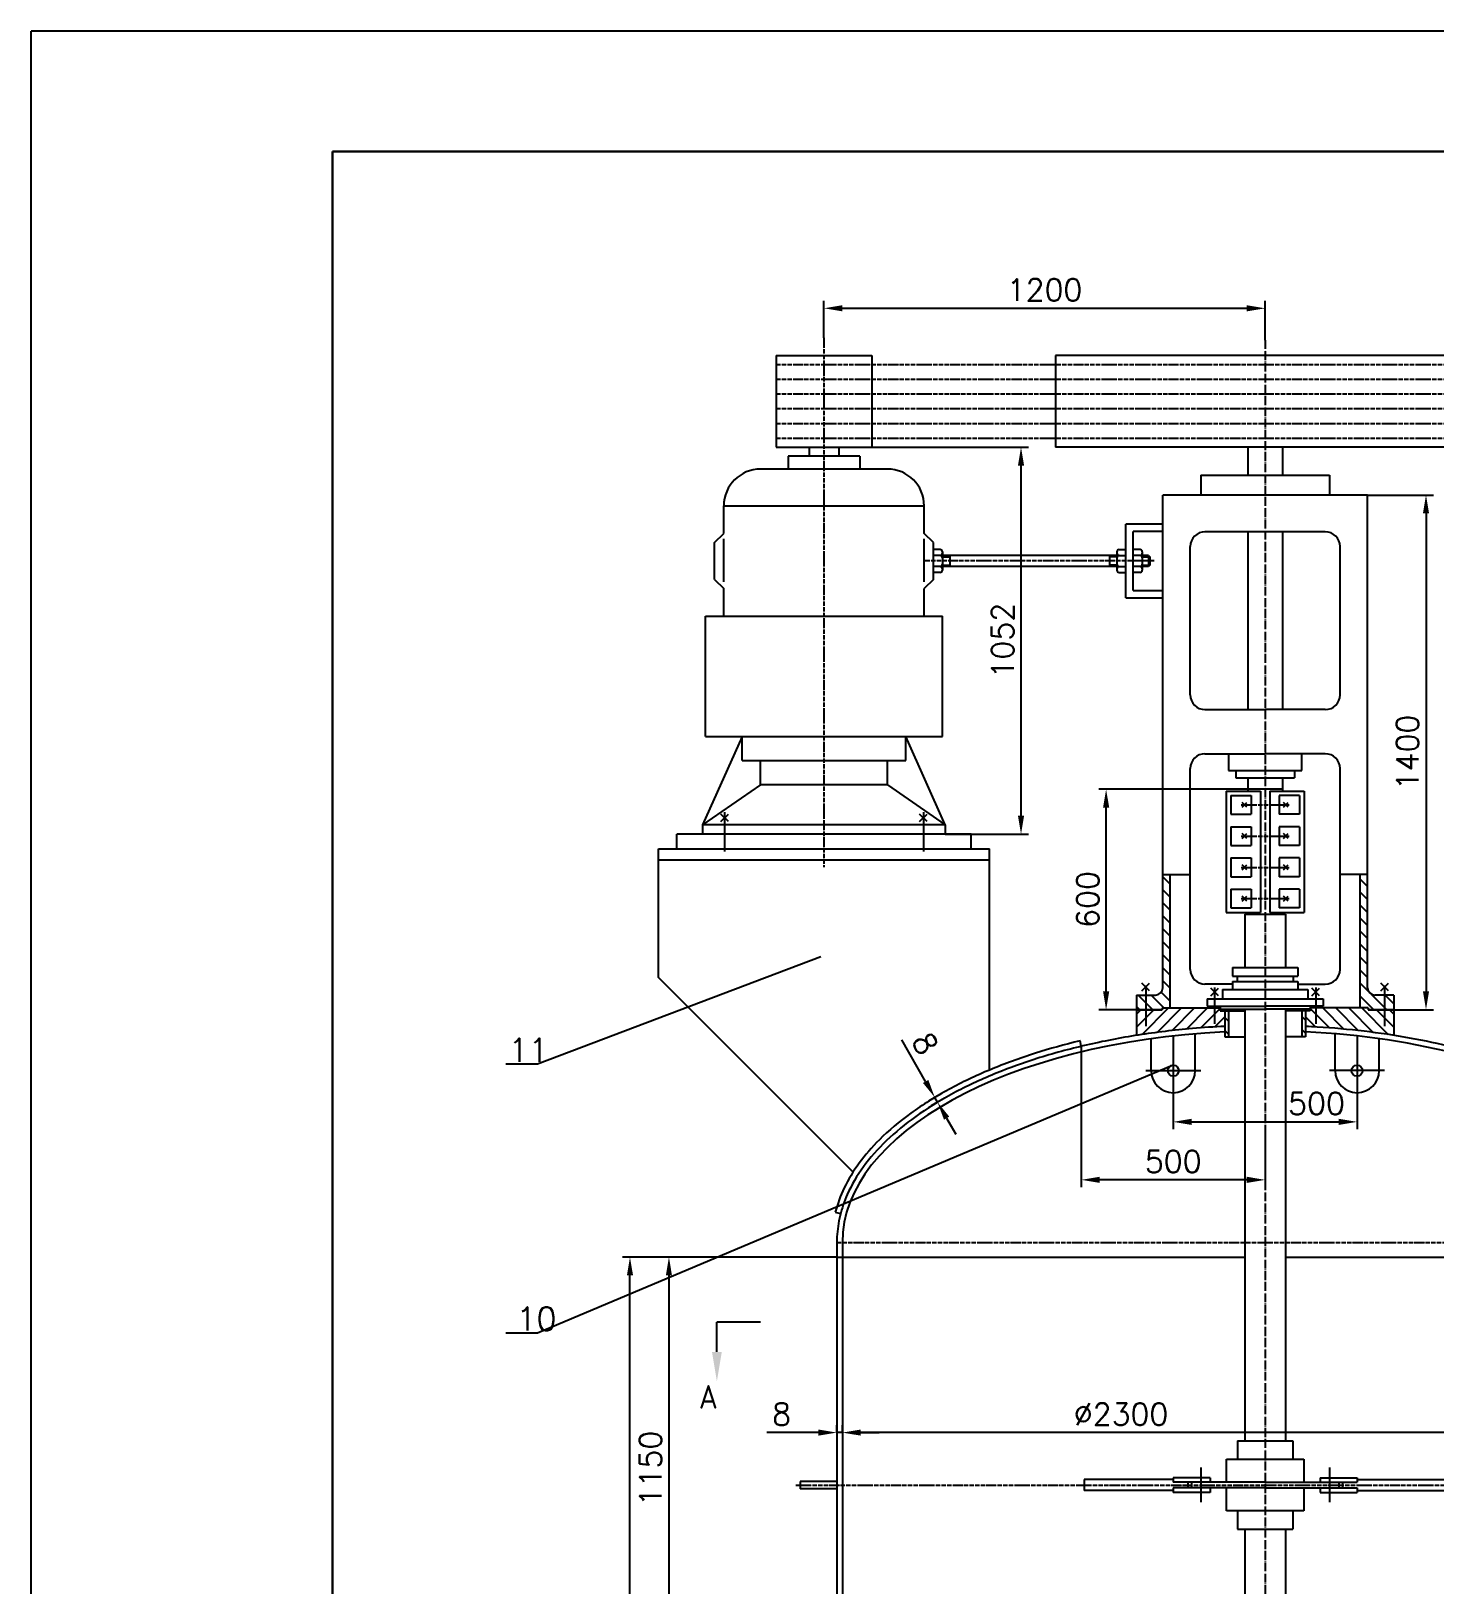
# Model space of a CAD drawing. Header units: millimetres. Extents: x 352 to 14123, y 79 to 19556.
# Drawn here: x 352 to 4170, y 15330 to 19556 of the extents above; entities that cross this region are included whole.
import ezdxf

# ---------------------------------------------------------------- set-up
doc = ezdxf.new("R2010")
doc.units = ezdxf.units.MM
doc.linetypes.add('ACAD_ISO04W100', pattern=[30.5, 24, -3, 0.5, -3])
doc.layers.add('1轮廓实线层', color=7, linetype='Continuous', lineweight=30)
for name, color, linetype in [('2细线层', 4, 'Continuous'), ('LAYER1', 1, 'ACAD_ISO04W100'), ('LAYER2', 2, 'Continuous'), ('LAYER3', 3, 'Continuous')]:
    doc.layers.add(name, color=color, linetype=linetype)
doc.styles.add('HZ', font='txt', dxfattribs={"bigfont": 'hztxt'})
doc.styles.get("Standard").update_dxf_attribs({"font": 'txt.shx', "bigfont": 'gbcbig.shx'})
doc.dimstyles.new('1', dxfattribs={"dimtxt": 60, "dimasz": 50, "dimexe": 20, "dimexo": 0, "dimgap": 20, "dimtad": 1, "dimdec": 0, "dimdsep": 46, "dimlunit": 6, "dimtxsty": 'HZ', "dimcen": 2.5, "dimclrt": 2, "dimadec": 0, "dimazin": 0, "dimtfac": 1, "dimtdec": 0, "dimtmove": 0, "dimatfit": 3, "dimfxl": 1, "dimtolj": 1, "dimtzin": 0, "dimarcsym": 0})

# ---------------------------------------------------------------- blocks, each defined once
blk = doc.blocks.new('*D4')
at = {"layer": 'DEFPOINTS', "color": 0, "linetype": 'ByBlock', "transparency": 16777216}
for p in [(1980.5, 16221.2), (2179.2, 16221.2), (2179.2, 9221.2)]:
    blk.add_point(p, dxfattribs=at)
at = {"layer": 'LAYER3', "color": 0, "linetype": 'ByBlock', "lineweight": -2, "transparency": 16777216}
for p, q in [((2179.2, 16221.2), (1960.5, 16221.2)), ((1980.5, 9271.2), (1980.5, 16171.2)), ((2179.2, 9221.2), (1960.5, 9221.2))]:
    blk.add_line(p, q, dxfattribs=at)
at = {"layer": 'LAYER3', "color": 0, "linetype": 'ByBlock', "transparency": 16777216}
for points in [[(1972.2, 16171.2), (1988.9, 16171.2), (1980.5, 16221.2)], [(1972.2, 9271.2), (1988.9, 9271.2), (1980.5, 9221.2)]]:
    blk.add_solid(points, dxfattribs=at)
at = {"layer": 'LAYER3', "color": 2, "linetype": 'ByBlock', "transparency": 16777216, "insert": (1930.5, 12721.2), "char_height": 60, "attachment_point": 5, "rotation": 90, "style": 'HZ'}
blk.add_mtext('\\A1;7000', dxfattribs=at)
blk = doc.blocks.new('*D9')
at = {"layer": 'DEFPOINTS', "color": 0, "linetype": 'ByBlock', "transparency": 16777216}
for p in [(2543.2, 16221.2), (2086.5, 15071.2), (2358.5, 15071.2)]:
    blk.add_point(p, dxfattribs=at)
at = {"layer": 'LAYER3', "color": 0, "linetype": 'ByBlock', "lineweight": -2, "transparency": 16777216}
for p, q in [((2543.2, 16221.2), (2066.5, 16221.2)), ((2086.5, 16171.2), (2086.5, 15121.2)), ((2358.5, 15071.2), (2066.5, 15071.2))]:
    blk.add_line(p, q, dxfattribs=at)
at = {"layer": 'LAYER3', "color": 0, "linetype": 'ByBlock', "transparency": 16777216}
for points in [[(2078.2, 16171.2), (2094.8, 16171.2), (2086.5, 16221.2)], [(2078.2, 15121.2), (2094.8, 15121.2), (2086.5, 15071.2)]]:
    blk.add_solid(points, dxfattribs=at)
at = {"layer": 'LAYER3', "color": 2, "linetype": 'ByBlock', "transparency": 16777216, "insert": (2036.5, 15646.2), "char_height": 60, "attachment_point": 5, "rotation": 90, "style": 'HZ'}
blk.add_mtext('\\A1;1150', dxfattribs=at)
blk = doc.blocks.new('*D51')
at = {"layer": 'DEFPOINTS', "color": 0, "linetype": 'ByBlock', "transparency": 16777216}
for p in [(2558.2, 15775.6), (4858.2, 15775.6), (2558.2, 15743.8)]:
    blk.add_point(p, dxfattribs=at)
at = {"layer": 'LAYER3', "color": 0, "linetype": 'ByBlock', "lineweight": -2, "transparency": 16777216}
for p, q in [((2558.2, 15775.6), (2558.2, 15723.8)), ((4858.2, 15775.6), (4858.2, 15723.8)), ((4808.2, 15743.8), (2608.2, 15743.8))]:
    blk.add_line(p, q, dxfattribs=at)
at = {"layer": 'LAYER3', "color": 0, "linetype": 'ByBlock', "transparency": 16777216}
for points in [[(2608.2, 15752.1), (2608.2, 15735.5), (2558.2, 15743.8)], [(4808.2, 15752.1), (4808.2, 15735.5), (4858.2, 15743.8)]]:
    blk.add_solid(points, dxfattribs=at)
at = {"layer": 'LAYER3', "color": 2, "linetype": 'ByBlock', "transparency": 16777216, "insert": (3316.3, 15793.8), "char_height": 60, "attachment_point": 5, "style": 'HZ'}
blk.add_mtext('\\A1;%%c2300', dxfattribs=at)
blk = doc.blocks.new('*D52')
at = {"layer": 'DEFPOINTS', "color": 0, "linetype": 'ByBlock', "transparency": 16777216}
for p in [(3986.8, 18293.6), (3988.2, 16893.6), (4145.7, 16893.6)]:
    blk.add_point(p, dxfattribs=at)
at = {"layer": 'LAYER3', "color": 0, "linetype": 'ByBlock', "lineweight": -2, "transparency": 16777216}
for p, q in [((3986.8, 18293.6), (4165.7, 18293.6)), ((4145.7, 18243.6), (4145.7, 16943.6)), ((3988.2, 16893.6), (4165.7, 16893.6))]:
    blk.add_line(p, q, dxfattribs=at)
at = {"layer": 'LAYER3', "color": 0, "linetype": 'ByBlock', "transparency": 16777216}
for points in [[(4137.4, 18243.6), (4154, 18243.6), (4145.7, 18293.6)], [(4137.4, 16943.6), (4154, 16943.6), (4145.7, 16893.6)]]:
    blk.add_solid(points, dxfattribs=at)
at = {"layer": 'LAYER3', "color": 2, "linetype": 'ByBlock', "transparency": 16777216, "insert": (4095.7, 17593.6), "char_height": 60, "attachment_point": 5, "rotation": 90, "style": 'HZ'}
blk.add_mtext('\\A1;1400', dxfattribs=at)
blk = doc.blocks.new('*D53')
at = {"layer": 'DEFPOINTS', "color": 0, "linetype": 'ByBlock', "transparency": 16777216}
for p in [(2638.2, 18423.6), (3044.2, 18423.6), (2838.2, 17371.6)]:
    blk.add_point(p, dxfattribs=at)
at = {"layer": 'LAYER3', "color": 0, "linetype": 'ByBlock', "lineweight": -2, "transparency": 16777216}
for p, q in [((2638.2, 18423.6), (3064.2, 18423.6)), ((3044.2, 17421.6), (3044.2, 18373.6)), ((2838.2, 17371.6), (3064.2, 17371.6))]:
    blk.add_line(p, q, dxfattribs=at)
at = {"layer": 'LAYER3', "color": 0, "linetype": 'ByBlock', "transparency": 16777216}
for points in [[(3035.8, 18373.6), (3052.5, 18373.6), (3044.2, 18423.6)], [(3035.8, 17421.6), (3052.5, 17421.6), (3044.2, 17371.6)]]:
    blk.add_solid(points, dxfattribs=at)
at = {"layer": 'LAYER3', "color": 2, "linetype": 'ByBlock', "transparency": 16777216, "insert": (2994.2, 17897.6), "char_height": 60, "attachment_point": 5, "rotation": 90, "style": 'HZ'}
blk.add_mtext('\\A1;1052', dxfattribs=at)
blk = doc.blocks.new('*D54')
at = {"layer": 'DEFPOINTS', "color": 0, "linetype": 'ByBlock', "transparency": 16777216}
for p in [(2828.2, 16666.1), (2835.6, 16653.1), (2817, 16642.4)]:
    blk.add_point(p, dxfattribs=at)
at = {"layer": 'LAYER3', "color": 0, "linetype": 'ByBlock', "lineweight": -2, "transparency": 16777216}
for p, q in [((2784.8, 16698.9), (2720.3, 16811.8)), ((2828.2, 16666.1), (2792.2, 16645.5)), ((2835.6, 16653.1), (2799.6, 16632.5)), ((2817, 16642.4), (2809.6, 16655.5)), ((2841.8, 16599), (2866.6, 16555.6))]:
    blk.add_line(p, q, dxfattribs=at)
at = {"layer": 'LAYER3', "color": 0, "linetype": 'ByBlock', "transparency": 16777216}
for points in [[(2792, 16703), (2777.5, 16694.7), (2809.6, 16655.5)], [(2849, 16603.1), (2834.6, 16594.9), (2817, 16642.4)]]:
    blk.add_solid(points, dxfattribs=at)
at = {"layer": 'LAYER3', "color": 2, "linetype": 'ByBlock', "transparency": 16777216, "insert": (2783.6, 16801.8), "char_height": 60, "attachment_point": 5, "rotation": 299.7256, "style": 'HZ'}
blk.add_mtext('\\A1;8', dxfattribs=at)
blk = doc.blocks.new('*D55')
at = {"layer": 'DEFPOINTS', "color": 0, "linetype": 'ByBlock', "transparency": 16777216}
for p in [(2543.2, 15743.8), (2558.2, 15743.8), (2558.2, 15743.8)]:
    blk.add_point(p, dxfattribs=at)
at = {"layer": 'LAYER3', "color": 0, "linetype": 'ByBlock', "lineweight": -2, "transparency": 16777216}
for p, q in [((2543.2, 15743.8), (2543.2, 15763.8)), ((2558.2, 15743.8), (2558.2, 15763.8)), ((2493.2, 15743.8), (2353, 15743.8)), ((2558.2, 15743.8), (2543.2, 15743.8)), ((2608.2, 15743.8), (2658.2, 15743.8))]:
    blk.add_line(p, q, dxfattribs=at)
at = {"layer": 'LAYER3', "color": 0, "linetype": 'ByBlock', "transparency": 16777216}
for points in [[(2493.2, 15752.1), (2493.2, 15735.5), (2543.2, 15743.8)], [(2608.2, 15752.1), (2608.2, 15735.5), (2558.2, 15743.8)]]:
    blk.add_solid(points, dxfattribs=at)
at = {"layer": 'LAYER3', "color": 2, "linetype": 'ByBlock', "transparency": 16777216, "insert": (2393, 15793.8), "char_height": 60, "attachment_point": 5, "style": 'HZ'}
blk.add_mtext('\\A1;8', dxfattribs=at)
blk = doc.blocks.new('*D56')
at = {"layer": 'DEFPOINTS', "color": 0, "linetype": 'ByBlock', "transparency": 16777216}
for p in [(3458.2, 16653.3), (3958.2, 16653.3), (3958.2, 16588.9)]:
    blk.add_point(p, dxfattribs=at)
at = {"layer": 'LAYER3', "color": 0, "linetype": 'ByBlock', "lineweight": -2, "transparency": 16777216}
for p, q in [((3458.2, 16653.3), (3458.2, 16568.9)), ((3958.2, 16653.3), (3958.2, 16568.9)), ((3508.2, 16588.9), (3908.2, 16588.9))]:
    blk.add_line(p, q, dxfattribs=at)
at = {"layer": 'LAYER3', "color": 0, "linetype": 'ByBlock', "transparency": 16777216}
for points in [[(3508.2, 16597.3), (3508.2, 16580.6), (3458.2, 16588.9)], [(3908.2, 16597.3), (3908.2, 16580.6), (3958.2, 16588.9)]]:
    blk.add_solid(points, dxfattribs=at)
at = {"layer": 'LAYER3', "color": 2, "linetype": 'ByBlock', "transparency": 16777216, "insert": (3847.8, 16638.9), "char_height": 60, "attachment_point": 5, "style": 'HZ'}
blk.add_mtext('\\A1;500', dxfattribs=at)
blk = doc.blocks.new('*D57')
at = {"layer": 'DEFPOINTS', "color": 0, "linetype": 'ByBlock', "transparency": 16777216}
for p in [(3208.2, 16794.4), (3708.2, 16563.9), (3208.2, 16431.2)]:
    blk.add_point(p, dxfattribs=at)
at = {"layer": 'LAYER3', "color": 0, "linetype": 'ByBlock', "lineweight": -2, "transparency": 16777216}
for p, q in [((3208.2, 16794.4), (3208.2, 16411.2)), ((3708.2, 16563.9), (3708.2, 16411.2)), ((3658.2, 16431.2), (3258.2, 16431.2))]:
    blk.add_line(p, q, dxfattribs=at)
at = {"layer": 'LAYER3', "color": 0, "linetype": 'ByBlock', "transparency": 16777216}
for points in [[(3258.2, 16439.6), (3258.2, 16422.9), (3208.2, 16431.2)], [(3658.2, 16439.6), (3658.2, 16422.9), (3708.2, 16431.2)]]:
    blk.add_solid(points, dxfattribs=at)
at = {"layer": 'LAYER3', "color": 2, "linetype": 'ByBlock', "transparency": 16777216, "insert": (3458.2, 16481.2), "char_height": 60, "attachment_point": 5, "style": 'HZ'}
blk.add_mtext('\\A1;500', dxfattribs=at)
blk = doc.blocks.new('*D58')
at = {"layer": 'DEFPOINTS', "color": 0, "linetype": 'ByBlock', "transparency": 16777216}
for p in [(3275.6, 17493.6), (3660.7, 17493.6), (3428.2, 16893.6)]:
    blk.add_point(p, dxfattribs=at)
at = {"layer": 'LAYER3', "color": 0, "linetype": 'ByBlock', "lineweight": -2, "transparency": 16777216}
for p, q in [((3660.7, 17493.6), (3255.6, 17493.6)), ((3275.6, 16943.6), (3275.6, 17443.6)), ((3428.2, 16893.6), (3255.6, 16893.6))]:
    blk.add_line(p, q, dxfattribs=at)
at = {"layer": 'LAYER3', "color": 0, "linetype": 'ByBlock', "transparency": 16777216}
for points in [[(3267.3, 17443.6), (3284, 17443.6), (3275.6, 17493.6)], [(3267.3, 16943.6), (3284, 16943.6), (3275.6, 16893.6)]]:
    blk.add_solid(points, dxfattribs=at)
at = {"layer": 'LAYER3', "color": 2, "linetype": 'ByBlock', "transparency": 16777216, "insert": (3225.6, 17193.6), "char_height": 60, "attachment_point": 5, "rotation": 90, "style": 'HZ'}
blk.add_mtext('\\A1;600', dxfattribs=at)
blk = doc.blocks.new('*D59')
at = {"layer": 'DEFPOINTS', "color": 0, "linetype": 'ByBlock', "transparency": 16777216}
for p in [(3708.2, 18801.6), (2508.2, 18720.9), (3708.2, 18715)]:
    blk.add_point(p, dxfattribs=at)
at = {"layer": 'LAYER3', "color": 0, "linetype": 'ByBlock', "lineweight": -2, "transparency": 16777216}
for p, q in [((2508.2, 18720.9), (2508.2, 18821.6)), ((3708.2, 18715), (3708.2, 18821.6)), ((2558.2, 18801.6), (3658.2, 18801.6))]:
    blk.add_line(p, q, dxfattribs=at)
at = {"layer": 'LAYER3', "color": 0, "linetype": 'ByBlock', "transparency": 16777216}
for points in [[(2558.2, 18809.9), (2558.2, 18793.3), (2508.2, 18801.6)], [(3658.2, 18809.9), (3658.2, 18793.3), (3708.2, 18801.6)]]:
    blk.add_solid(points, dxfattribs=at)
at = {"layer": 'LAYER3', "color": 2, "linetype": 'ByBlock', "transparency": 16777216, "insert": (3108.2, 18851.6), "char_height": 60, "attachment_point": 5, "style": 'HZ'}
blk.add_mtext('\\A1;1200', dxfattribs=at)

msp = doc.modelspace()

# ---------------------------------------------------------------- hatches: boundary and pattern name
at = {"layer": 'LAYER3', "linetype": 'ByBlock', "ltscale": 2}
h = msp.add_hatch(dxfattribs=at)
h.set_pattern_fill('ANSI31', color=256, scale=200, angle=90, style=0)
h.set_pattern_definition([(135, (7452.097, 24122.438), (-17.67767, -17.67767), [])])
h.paths.add_polyline_path([(3409.57867, 16933.61529), (3383.20804, 16933.61529), (3383.20804, 16893.61529), (3428.20804, 16893.61529), (3428.20804, 16898.61529), (3449.57867, 16898.61529), (3449.57867, 17003.16664), (3429.57867, 16990.20092), (3429.57867, 16953.61529, -0.4142135624)])
h.paths.add_polyline_path([(3383.20804, 16893.61529), (3383.20804, 16933.61529), (3358.20804, 16933.61529), (3358.20804, 16893.61529)])
h.paths.add_polyline_path([(3429.57867, 16990.20092), (3449.57867, 17003.16664), (3449.57867, 17261.49895), (3429.57867, 17261.49895)])
h.paths.add_polyline_path([(3966.83741, 16979.52414), (3986.83741, 16989.25906), (3986.83741, 17261.49895), (3966.83741, 17261.49895)])
h.paths.add_polyline_path([(3986.83741, 16953.61529), (3986.83741, 16989.25906), (3966.83741, 16979.52414), (3966.83741, 16898.61529), (3988.20804, 16898.61529), (3988.20804, 16893.61529), (4033.20804, 16893.61529), (4033.20804, 16933.61529), (4006.83741, 16933.61529, -0.4142135624)])
h.paths.add_polyline_path([(4058.20804, 16933.61529), (4033.20804, 16933.61529), (4033.20804, 16893.61529), (4058.20804, 16893.61529)])
h = msp.add_hatch(dxfattribs=at)
h.set_pattern_fill('ANSI31', color=256, scale=200, style=0)
h.set_pattern_definition([(45, (7452.097, 24122.438), (-17.67767, 17.67767), [])])
edge = h.paths.add_edge_path()
edge.add_line((3428.20804, 16898.61529), (3428.20804, 16893.61529))
edge.add_line((3428.20804, 16893.61529), (3358.20804, 16893.61529))
edge.add_line((3358.20804, 16893.61529), (3358.20804, 16824.12253))
edge.add_spline(control_points=[(3358.20804, 16824.12253), (3359.73584, 16824.3648), (3361.26462, 16824.60548), (3411.15575, 16832.40299), (3460.49455, 16838.37018), (3539.6679, 16845.23596), (3569.13472, 16847.21009), (3598.70804, 16848.61529)], knot_values=[4.8071290843, 4.8071290843, 4.8071290843, 4.8071290843, 4.8112801632, 4.8112801632, 4.9425106641, 4.9425106641, 5.0194988782, 5.0194988782, 5.0194988782, 5.0194988782], degree=3, periodic=0)
edge.add_line((3598.70804, 16848.61529), (3598.70804, 16890.61529))
edge.add_line((3598.70804, 16890.61529), (3585.70804, 16890.61529))
edge.add_line((3585.70804, 16890.61529), (3585.70804, 16898.61529))
edge.add_line((3585.70804, 16898.61529), (3428.20804, 16898.61529))
h = msp.add_hatch(dxfattribs=at)
h.set_pattern_fill('ANSI31', color=256, scale=200, angle=90, style=0)
h.set_pattern_definition([(135, (38967.884, 19404.372), (-17.67767, -17.67767), [])])
h.paths.add_polyline_path([(3608.70804, 16890.61529), (3598.70804, 16890.61529), (3598.70804, 16820.61529), (3608.70804, 16820.61529)])
h.paths.add_polyline_path([(3817.70804, 16890.61529), (3807.70804, 16890.61529), (3807.70804, 16820.61529), (3817.70804, 16820.61529)])
h = msp.add_hatch(dxfattribs=at)
h.set_pattern_fill('ANSI31', color=256, scale=200, style=0)
h.set_pattern_definition([(135, (-35.68, 24122.438), (17.67767, 17.67767), [])])
edge = h.paths.add_edge_path()
edge.add_line((3988.20804, 16898.61529), (3988.20804, 16893.61529))
edge.add_line((3988.20804, 16893.61529), (4058.20804, 16893.61529))
edge.add_line((4058.20804, 16893.61529), (4058.20804, 16824.12253))
edge.add_spline(control_points=[(4058.20804, 16824.12253), (4056.68025, 16824.3648), (4055.15146, 16824.60548), (4005.26034, 16832.40299), (3955.92153, 16838.37018), (3876.74818, 16845.23596), (3847.28137, 16847.21009), (3817.70804, 16848.61529)], knot_values=[4.8071290843, 4.8071290843, 4.8071290843, 4.8071290843, 4.8112801632, 4.8112801632, 4.9425106641, 4.9425106641, 5.0194988782, 5.0194988782, 5.0194988782, 5.0194988782], degree=3, periodic=0)
edge.add_line((3817.70804, 16848.61529), (3817.70804, 16890.61529))
edge.add_line((3817.70804, 16890.61529), (3830.70804, 16890.61529))
edge.add_line((3830.70804, 16890.61529), (3830.70804, 16898.61529))
edge.add_line((3830.70804, 16898.61529), (3988.20804, 16898.61529))

# ---------------------------------------------------------------- linework, layer by layer
at = {"color": 4}
msp.add_line((2335.49974, 16044.2758), (2216.95879, 16044.2758), dxfattribs=at)
at = {"layer": '1轮廓实线层'}
for p in [(1171.25655, 406.78891), (13795.01262, 19227.6616)]:
    msp.add_line(p, (1171.25655, 19227.6616), dxfattribs=at)
at = {"layer": '2细线层'}
for p in [(351.53213, 78.89914), (14122.90239, 19555.55136)]:
    msp.add_line(p, (351.53213, 19555.55136), dxfattribs=at)
at = {"layer": 'LAYER1', "ltscale": 0.5}
for p, q in [((2508.20804, 18720.92993), (2508.2081, 17281.32998)), ((2378.20804, 18648.61529), (4278.20804, 18648.61529)), ((2378.20804, 18608.61529), (4278.20804, 18608.61529)), ((2378.20804, 18568.61529), (4278.20804, 18568.61529)), ((2378.20804, 18528.61529), (4278.20804, 18528.61529)), ((2378.20804, 18488.61529), (4278.20804, 18488.61529)), ((2378.20804, 18448.61529), (4278.20804, 18448.61529)), ((3406.55761, 18114.30864), (2780.88045, 18114.30864)), ((3643.39259, 17451.11529), (3773.63601, 17451.11529)), ((3643.39259, 17366.11529), (3773.63601, 17366.11529)), ((3643.39259, 17281.11529), (3773.63601, 17281.11529)), ((3643.39259, 17196.11529), (3773.63601, 17196.11529)), ((2543.20804, 16261.21118), (4873.20804, 16261.21118)), ((2431.25567, 15601.21118), (4980.49492, 15601.21118)), ((2431.25567, 15601.21118), (4980.49492, 15601.21118))]:
    msp.add_line(p, q, dxfattribs=at)
at = {"layer": 'LAYER1'}
msp.add_line((3708.20804, 18715.04495), (3708.20804, 7766.83368), dxfattribs=at)
at = {"layer": 'LAYER1', "ltscale": 0.1}
for p, q in [((2237.70799, 17430.79753), (2237.70812, 17324.27332)), ((2778.70804, 17430.7978), (2778.70804, 17324.27359)), ((3383.20804, 16960.1395), (3383.20804, 16848.61529)), ((3570.70804, 16953.99171), (3570.70804, 16855.22406)), ((4033.20804, 16960.1395), (4033.20804, 16848.61529)), ((3458.20804, 16822.45978), (3458.20804, 16653.30905)), ((3958.20804, 16822.45978), (3958.20804, 16653.30905)), ((3383.20804, 16728.30905), (3533.20804, 16728.30905)), ((4033.20804, 16728.30905), (3883.20804, 16728.30905))]:
    msp.add_line(p, q, dxfattribs=at)
at = {"layer": 'LAYER2', "color": 0, "ltscale": 0.08}
for p, q in [((2378.20804, 18673.61529), (2638.20804, 18673.61529)), ((2378.20804, 18673.61529), (2378.20804, 18423.61529)), ((2638.20804, 18673.61529), (2638.20804, 18423.61529)), ((4278.20804, 18673.61529), (3138.20804, 18673.61529)), ((3138.20804, 18673.61529), (3138.20804, 18423.61529)), ((2378.20804, 18423.61529), (2638.20804, 18423.61529)), ((2605.70806, 18399.30864), (2410.70806, 18399.30864)), ((2410.70806, 18399.30864), (2410.70806, 18364.30864)), ((2468.20804, 18423.61529), (2468.20804, 18399.30864)), ((2548.20804, 18423.61529), (2548.20804, 18399.30864)), ((2605.70806, 18399.30864), (2605.70806, 18364.30864)), ((4278.20804, 18423.61529), (3138.20804, 18423.61529)), ((3660.70804, 18423.61529), (3660.70804, 18347.61529)), ((3755.70804, 18423.61529), (3755.70804, 18347.61529)), ((2680.70806, 18364.30864), (2335.70806, 18364.30864)), ((3533.20804, 18347.61529), (3883.20804, 18347.61529)), ((3533.20804, 18347.61529), (3533.20804, 18293.61529)), ((3883.20804, 18347.61529), (3883.20804, 18293.61529)), ((2235.70806, 18264.30864), (2780.70806, 18264.30864)), ((2235.70806, 18189.30864), (2235.70806, 18264.30864)), ((2780.70806, 18189.30864), (2780.70806, 18264.30864)), ((3429.57867, 16953.61529), (3429.57867, 18293.61529)), ((3986.83741, 18293.61529), (3429.57867, 18293.61529)), ((3986.83741, 16953.61529), (3986.83741, 18293.61529)), ((3329.57867, 18014.30864), (3329.57867, 18214.30864)), ((3429.57867, 18214.30864), (3329.57867, 18214.30864)), ((2210.70806, 18164.30864), (2235.70806, 18189.30864)), ((2235.70806, 18057.99781), (2235.70806, 18174.58857)), ((2805.70806, 18164.30864), (2780.70806, 18189.30864)), ((2780.70806, 18057.99781), (2780.70806, 18174.58857)), ((3349.57867, 18034.30864), (3349.57867, 18194.30864)), ((3429.57867, 18194.30864), (3349.57867, 18194.30864)), ((3871.83741, 18193.61529), (3544.57867, 18193.61529)), ((3660.70804, 18193.61529), (3660.70804, 17710.15715)), ((3755.70804, 18193.61529), (3755.70804, 17710.15715)), ((2210.70806, 18064.30864), (2210.70806, 18164.30864)), ((2805.70806, 18064.30864), (2805.70806, 18164.30864)), ((2824.15225, 18145.55862), (2805.70806, 18145.55862)), ((2830.14682, 18139.56405), (2830.14682, 18089.05323)), ((3305.13991, 18139.56405), (3305.13991, 18089.05323)), ((3311.13448, 18145.55862), (3329.57867, 18145.55862)), ((3368.02287, 18145.55862), (3349.57867, 18145.55862)), ((3374.01743, 18139.56405), (3374.01743, 18089.05323)), ((3504.57867, 17750.15715), (3504.57867, 18153.61529)), ((3911.83741, 17750.15715), (3911.83741, 18153.61529)), ((2824.15225, 18129.30863), (2805.70806, 18129.30863)), ((2824.15225, 18099.30865), (2805.70806, 18099.30865)), ((3305.13991, 18129.30863), (2830.14682, 18129.30863)), ((2830.14682, 18125.55863), (2850.52678, 18125.55863)), ((2830.14682, 18103.05865), (2850.52678, 18103.05865)), ((3305.13991, 18099.30865), (2830.14682, 18099.30865)), ((2850.52678, 18129.30863), (2850.52678, 18099.30865)), ((3284.75995, 18129.30863), (3284.75995, 18099.30865)), ((3305.13991, 18125.55863), (3284.75995, 18125.55863)), ((3305.13991, 18103.05865), (3284.75995, 18103.05865)), ((3311.13448, 18129.30863), (3329.57867, 18129.30863)), ((3311.13448, 18099.30865), (3329.57867, 18099.30865)), ((3368.02287, 18129.30863), (3349.57867, 18129.30863)), ((3368.02287, 18099.30865), (3349.57867, 18099.30865)), ((3390.6474, 18129.30863), (3374.01743, 18129.30863)), ((3374.01743, 18125.55863), (3390.6474, 18125.55863)), ((3374.01743, 18103.05865), (3390.6474, 18103.05865)), ((3390.6474, 18099.30865), (3374.01743, 18099.30865)), ((3390.6474, 18129.30863), (3394.3974, 18125.55863)), ((3390.6474, 18129.30863), (3390.6474, 18099.30865)), ((3394.3974, 18103.05865), (3390.6474, 18099.30865)), ((3394.3974, 18125.55863), (3394.3974, 18103.05865)), ((2210.70806, 18064.30864), (2235.70806, 18039.30864)), ((2805.70806, 18064.30864), (2780.70806, 18039.30864)), ((2824.15225, 18083.05867), (2805.70806, 18083.05867)), ((3311.13448, 18083.05867), (3329.57867, 18083.05867)), ((3368.02287, 18083.05867), (3349.57867, 18083.05867)), ((2235.70806, 17964.30864), (2235.70806, 18039.30864)), ((2780.70806, 17964.30864), (2780.70806, 18039.30864)), ((3329.57867, 18014.30864), (3429.57867, 18014.30864)), ((3349.57867, 18034.30864), (3429.57867, 18034.30864)), ((2185.70806, 17636.61529), (2185.70806, 17964.30864)), ((2185.70806, 17964.30864), (2830.70806, 17964.30864)), ((2830.70806, 17636.61529), (2830.70806, 17964.30864)), ((3544.57867, 17710.15715), (3708.20804, 17710.15715)), ((3871.83741, 17710.15715), (3708.20804, 17710.15715)), ((2285.70806, 17636.61529), (2178.20806, 17396.61529)), ((2185.70806, 17636.61529), (2830.70806, 17636.61529)), ((2285.70806, 17571.61529), (2285.70806, 17636.61529)), ((2838.20806, 17396.61529), (2730.70806, 17636.61529)), ((2730.70806, 17571.61529), (2730.70806, 17636.61529)), ((3544.57867, 17590.15715), (3708.20804, 17590.15715)), ((3608.20804, 17590.15715), (3608.20804, 17544.78407)), ((3871.83741, 17590.15715), (3708.20804, 17590.15715)), ((3808.20804, 17544.78407), (3808.20804, 17590.15715)), ((2285.70806, 17571.61529), (2730.70806, 17571.61529)), ((2335.70806, 17505.61529), (2335.70806, 17571.61529)), ((2680.70806, 17505.61529), (2680.70806, 17571.61529)), ((3504.57867, 17003.61529), (3504.57867, 17550.15715)), ((3608.20804, 17544.78407), (3808.20804, 17544.78407)), ((3628.20804, 17544.78407), (3628.20804, 17524.78407)), ((3788.20804, 17544.78407), (3788.20804, 17524.78407)), ((3911.83741, 17003.61529), (3911.83741, 17550.15715)), ((2335.70806, 17505.61529), (2178.20806, 17396.61529)), ((2680.70806, 17505.61529), (2335.70806, 17505.61529)), ((2680.70806, 17505.61529), (2838.20806, 17396.61529)), ((3628.20804, 17524.78407), (3788.20804, 17524.78407)), ((3660.70804, 17524.78407), (3660.70804, 17488.61529)), ((3755.70804, 17524.78407), (3755.70804, 17488.61529)), ((3601.95804, 17488.61529), (3695.45804, 17488.61529)), ((3601.95804, 17488.61529), (3601.95804, 17158.61529)), ((3614.70804, 17476.61529), (3669.95804, 17476.61529)), ((3614.70804, 17476.61529), (3614.70804, 17425.61529)), ((3645.27632, 17444.37421), (3658.75848, 17457.85638)), ((3658.75848, 17444.37421), (3645.27632, 17457.85638)), ((3755.70804, 17493.61529), (3660.70804, 17493.61529)), ((3669.95804, 17476.61529), (3669.95804, 17425.61529)), ((3695.45804, 17488.61529), (3695.45804, 17158.61529)), ((3720.95804, 17488.61529), (3720.95804, 17158.61529)), ((3720.95804, 17488.61529), (3814.45804, 17488.61529)), ((3746.45804, 17476.61529), (3746.45804, 17425.61529)), ((3801.70804, 17476.61529), (3746.45804, 17476.61529)), ((3757.6576, 17444.37421), (3771.13976, 17457.85638)), ((3771.13976, 17444.37421), (3757.6576, 17457.85638)), ((3801.70804, 17476.61529), (3801.70804, 17425.61529)), ((3814.45804, 17488.61529), (3814.45804, 17158.61529)), ((2248.38144, 17405.37722), (2227.71989, 17426.03873)), ((2227.71991, 17405.3772), (2248.38142, 17426.03875)), ((2788.69615, 17405.37749), (2768.03462, 17426.03902)), ((2768.03462, 17405.37749), (2788.69615, 17426.03902)), ((3614.70804, 17425.61529), (3669.95804, 17425.61529)), ((3801.70804, 17425.61529), (3746.45804, 17425.61529)), ((2908.2081, 17371.61529), (2108.2081, 17371.61529)), ((2108.2081, 17331.61529), (2108.2081, 17371.61529)), ((2838.20806, 17396.61529), (2178.20806, 17396.61529)), ((2178.20806, 17396.61529), (2178.20806, 17371.61529)), ((2838.20806, 17396.61529), (2838.20806, 17371.61529)), ((2908.2081, 17331.61529), (2908.2081, 17371.61529)), ((3614.70804, 17391.61529), (3669.95804, 17391.61529)), ((3614.70804, 17391.61529), (3614.70804, 17340.61529)), ((3645.27632, 17359.37421), (3658.75848, 17372.85638)), ((3658.75848, 17359.37421), (3645.27632, 17372.85638)), ((3669.95804, 17391.61529), (3669.95804, 17340.61529)), ((3746.45804, 17391.61529), (3746.45804, 17340.61529)), ((3801.70804, 17391.61529), (3746.45804, 17391.61529)), ((3757.6576, 17359.37421), (3771.13976, 17372.85638)), ((3771.13976, 17359.37421), (3757.6576, 17372.85638)), ((3801.70804, 17391.61529), (3801.70804, 17340.61529)), ((2058.2081, 17331.61529), (2958.2081, 17331.61529)), ((2058.2081, 16981.61529), (2058.2081, 17331.61529)), ((2958.2081, 16729.69108), (2958.2081, 17331.61529)), ((3614.70804, 17340.61529), (3669.95804, 17340.61529)), ((3801.70804, 17340.61529), (3746.45804, 17340.61529)), ((2058.2081, 17301.61529), (2958.2081, 17301.61529)), ((3614.70804, 17306.61529), (3669.95804, 17306.61529)), ((3614.70804, 17306.61529), (3614.70804, 17255.61529)), ((3658.75848, 17274.37421), (3645.27632, 17287.85638)), ((3645.27632, 17274.37421), (3658.75848, 17287.85638)), ((3669.95804, 17306.61529), (3669.95804, 17255.61529)), ((3746.45804, 17306.61529), (3746.45804, 17255.61529)), ((3801.70804, 17306.61529), (3746.45804, 17306.61529)), ((3771.13976, 17274.37421), (3757.6576, 17287.85638)), ((3757.6576, 17274.37421), (3771.13976, 17287.85638)), ((3801.70804, 17306.61529), (3801.70804, 17255.61529)), ((3429.57867, 17261.49895), (3504.57867, 17261.49895)), ((3449.57867, 16898.61529), (3449.57867, 17261.49895)), ((3614.70804, 17255.61529), (3669.95804, 17255.61529)), ((3801.70804, 17255.61529), (3746.45804, 17255.61529)), ((3986.83741, 17261.49895), (3911.83741, 17261.49895)), ((3966.83741, 16898.61529), (3966.83741, 17261.49895)), ((3614.70804, 17221.61529), (3669.95804, 17221.61529)), ((3614.70804, 17221.61529), (3614.70804, 17170.61529)), ((3658.75848, 17189.37421), (3645.27632, 17202.85638)), ((3645.27632, 17189.37421), (3658.75848, 17202.85638)), ((3669.95804, 17221.61529), (3669.95804, 17170.61529)), ((3746.45804, 17221.61529), (3746.45804, 17170.61529)), ((3801.70804, 17221.61529), (3746.45804, 17221.61529)), ((3771.13976, 17189.37421), (3757.6576, 17202.85638)), ((3757.6576, 17189.37421), (3771.13976, 17202.85638)), ((3801.70804, 17221.61529), (3801.70804, 17170.61529)), ((3601.95804, 17158.61529), (3695.45804, 17158.61529)), ((3614.70804, 17170.61529), (3669.95804, 17170.61529)), ((3660.70804, 17158.61529), (3660.70804, 17153.61529)), ((3720.95804, 17158.61529), (3814.45804, 17158.61529)), ((3801.70804, 17170.61529), (3746.45804, 17170.61529)), ((3755.70804, 17158.61529), (3755.70804, 17153.61529)), ((3653.20804, 17153.61529), (3653.20804, 17008.61529)), ((3653.20804, 17153.61529), (3763.20804, 17153.61529)), ((3763.20804, 17153.61529), (3763.20804, 17008.61529)), ((3619.45804, 17008.61529), (3619.45804, 16984.9744)), ((3619.45804, 17008.61529), (3796.95804, 17008.61529)), ((3796.95804, 17008.61529), (3796.95804, 16984.9744)), ((2587.47406, 16452.34933), (2058.2081, 16981.61529)), ((3393.19615, 16945.22874), (3372.53462, 16965.89027)), ((3372.53462, 16945.22874), (3393.19615, 16965.89027)), ((3619.45804, 16963.61529), (3544.57867, 16963.61529)), ((3581.03881, 16931.48473), (3560.37728, 16952.14626)), ((3560.37728, 16931.48473), (3581.03881, 16952.14626)), ((3591.80412, 16948.84204), (3824.60948, 16948.84204)), ((3591.80412, 16948.84204), (3591.80412, 16923.61529)), ((3619.45804, 16984.9744), (3796.95804, 16984.9744)), ((3619.45804, 16971.07042), (3619.45804, 16948.84204)), ((3619.45804, 16971.07042), (3796.95804, 16971.07042)), ((3632.34867, 16984.9744), (3632.34867, 16971.07042)), ((3784.06742, 16984.9744), (3784.06742, 16971.07042)), ((3796.95804, 16971.07042), (3796.95804, 16948.84204)), ((3796.95804, 16963.61529), (3871.83741, 16963.61529)), ((3824.60948, 16948.84204), (3824.60948, 16923.61529)), ((3824.61196, 16948.84204), (3824.61196, 16923.61529)), ((3835.37728, 16931.48473), (3856.03881, 16952.14626)), ((3856.03881, 16931.48473), (3835.37728, 16952.14626)), ((3845.70804, 16954.52962), (3845.70804, 16855.22406)), ((4043.88146, 16945.22874), (4023.21994, 16965.89027)), ((4023.21994, 16945.22874), (4043.88146, 16965.89027)), ((3358.20804, 16933.61529), (3358.20804, 16824.12253)), ((3358.20804, 16933.61529), (3409.57867, 16933.61529)), ((3550.70804, 16923.61529), (3865.70804, 16923.61529)), ((3550.70804, 16923.61529), (3550.70804, 16903.61529)), ((3865.70804, 16923.61529), (3865.70804, 16903.61529)), ((4058.20804, 16933.61529), (4006.83741, 16933.61529)), ((4058.20804, 16933.61529), (4058.20804, 16824.12234)), ((3428.20804, 16898.61529), (3585.70804, 16898.61529)), ((3428.20804, 16898.61529), (3428.20804, 16893.61529)), ((3550.70804, 16903.61529), (3708.20804, 16903.61529)), ((3585.70804, 16903.61529), (3585.70804, 16890.61529)), ((3585.70804, 16895.61529), (3708.20804, 16895.61529)), ((3585.70804, 16890.61529), (3653.20804, 16890.61529)), ((3598.70804, 16890.61529), (3598.70804, 16820.61529)), ((3608.70804, 16895.61529), (3608.70804, 16820.61529)), ((3653.20804, 16895.61529), (3653.20804, 15721.21118)), ((3865.70804, 16903.61529), (3708.20804, 16903.61529)), ((3830.70804, 16895.61529), (3708.20804, 16895.61529)), ((3763.20804, 16895.61529), (3763.20804, 15721.21118)), ((3830.70804, 16890.61529), (3763.20804, 16890.61529)), ((3807.70804, 16895.61529), (3807.70804, 16820.61529)), ((3817.70804, 16890.61529), (3817.70804, 16820.61529)), ((3830.70804, 16903.61529), (3830.70804, 16890.61529)), ((3988.20804, 16898.61529), (3830.70804, 16898.61529)), ((3988.20804, 16898.61529), (3988.20804, 16893.61529)), ((4058.20804, 16893.61529), (3988.20804, 16893.61529)), ((3518.20804, 16728.30905), (3518.20804, 16828.30905)), ((3598.70804, 16820.61529), (3653.20804, 16820.61529)), ((3817.70804, 16820.61529), (3763.20804, 16820.61529)), ((3898.20804, 16728.30905), (3898.20804, 16828.30905)), ((3208.20804, 16794.44623), (3204.71662, 16809.03424)), ((3398.20804, 16728.30905), (3398.20804, 16814.9259)), ((4018.20804, 16728.30905), (4018.20804, 16814.9259)), ((2538.83915, 16343.15403), (2553.28784, 16339.89657)), ((2543.20804, 16261.21118), (2543.20804, 15099.71118)), ((2558.20804, 16261.21118), (2558.20804, 15099.71118)), ((2543.20804, 16221.21118), (3653.20804, 16221.21118)), ((3763.20804, 16221.21118), (4858.20804, 16221.21118)), ((3633.20804, 15721.21118), (3633.20804, 15671.21118)), ((3633.20804, 15721.21118), (3783.20804, 15721.21118)), ((3783.20804, 15721.21118), (3783.20804, 15671.21118)), ((3603.20804, 15671.21118), (3813.20804, 15671.21118)), ((3603.20804, 15609.21118), (3603.20804, 15671.21118)), ((3813.20804, 15671.21118), (3813.20804, 15609.21118)), ((2543.20804, 15611.21118), (2443.20804, 15611.21118)), ((2443.20804, 15611.21118), (2443.20804, 15591.21118)), ((3458.20804, 15616.21116), (3215.94068, 15616.21116)), ((3215.94068, 15616.21116), (3215.94068, 15586.21119)), ((3458.20804, 15621.21118), (3458.20804, 15609.21118)), ((3558.20804, 15621.21118), (3458.20804, 15621.21118)), ((3708.20804, 15609.21118), (3458.20804, 15609.21118)), ((3498.20804, 15609.21118), (3498.20804, 15593.21118)), ((3508.20804, 15609.21118), (3508.20804, 15593.21118)), ((3558.20804, 15621.21118), (3558.20804, 15609.21118)), ((3708.20804, 15609.21118), (3958.20804, 15609.21118)), ((3858.20804, 15621.21118), (3958.20804, 15621.21118)), ((3858.20804, 15621.21118), (3858.20804, 15609.21118)), ((3908.20804, 15609.21118), (3908.20804, 15593.21118)), ((3918.20804, 15609.21118), (3918.20804, 15593.21118)), ((3958.20804, 15621.21118), (3958.20804, 15609.21118)), ((3958.20804, 15616.21116), (4713.63189, 15616.21116)), ((2543.20804, 15591.21118), (2443.20804, 15591.21118)), ((3458.20804, 15586.21119), (3215.94068, 15586.21119)), ((3708.20804, 15593.21118), (3458.20804, 15593.21118)), ((3458.20804, 15593.21118), (3458.20804, 15581.21118)), ((3558.20804, 15581.21118), (3458.20804, 15581.21118)), ((3558.20804, 15593.21118), (3558.20804, 15581.21118)), ((3603.20804, 15531.21118), (3603.20804, 15593.21118)), ((3708.20804, 15593.21118), (3958.20804, 15593.21118)), ((3813.20804, 15593.21118), (3813.20804, 15531.21118)), ((3858.20804, 15593.21118), (3858.20804, 15581.21118)), ((3858.20804, 15581.21118), (3958.20804, 15581.21118)), ((3958.20804, 15593.21118), (3958.20804, 15581.21118)), ((3958.20804, 15586.21119), (4713.63189, 15586.21119)), ((3813.20804, 15531.21118), (3603.20804, 15531.21118)), ((3633.20804, 15531.21118), (3633.20804, 15481.21118)), ((3783.20804, 15531.21118), (3783.20804, 15481.21118)), ((3633.20804, 15481.21118), (3783.20804, 15481.21118)), ((3653.20804, 15481.21118), (3653.20804, 15236.21118)), ((3763.20804, 15481.21118), (3763.20804, 15236.21118))]:
    msp.add_line(p, q, dxfattribs=at)
at = {"layer": 'LAYER2'}
msp.add_line((3358.20804, 16893.61529), (3428.20804, 16893.61529), dxfattribs=at)
at = {"layer": 'LAYER2', "color": 1, "linetype": 'ACAD_ISO04W100', "ltscale": 20}
for p, q in [((3533.20804, 15649.20982), (3533.20804, 15554.86573)), ((3883.20804, 15649.20982), (3883.20804, 15554.86573))]:
    msp.add_line(p, q, dxfattribs=at)
at = {"layer": 'LAYER2', "color": 3, "linetype": 'ByBlock', "ltscale": 2}
for points in [[(2499.68242, 17037.59988), (1729.28368, 16745.51869), (1642.85042, 16745.51869)], [(3458.20804, 16743.30905), (1729.28368, 16014.32334), (1642.85042, 16014.32334)]]:
    msp.add_lwpolyline(points, dxfattribs=at)
at = {"layer": 'LAYER2', "color": 0, "ltscale": 0.08}
for centre in [(3458.20804, 16728.30905), (3958.20804, 16728.30905)]:
    msp.add_circle(centre, 15, dxfattribs=at)
for centre, radius, start, end in [((2335.70806, 18264.30864), 100, 90, 180), ((2680.70806, 18264.30864), 100, 0, 90), ((3544.57867, 18153.61529), 40, 90, 180), ((3871.83741, 18153.61529), 40, 0, 90), ((2824.15225, 18139.56405), 5.99456, 0, 90), ((2824.15225, 18135.3032), 5.99456, 270, 0), ((3311.13448, 18139.56405), 5.99456, 90, 180), ((3311.13448, 18135.3032), 5.99456, 180, 270), ((3368.02287, 18139.56405), 5.99456, 0, 90), ((3368.02287, 18135.3032), 5.99456, 270, 0), ((2824.15225, 18123.31407), 5.99456, 0, 90), ((2824.15225, 18105.30322), 5.99456, 270, 0), ((2824.15225, 18093.31409), 5.99456, 0, 90), ((2824.15225, 18089.05323), 5.99456, 270, 0), ((3311.13448, 18123.31407), 5.99456, 90, 180), ((3311.13448, 18105.30322), 5.99456, 180, 270), ((3311.13448, 18093.31409), 5.99456, 90, 180), ((3311.13448, 18089.05323), 5.99456, 180, 270), ((3368.02287, 18123.31407), 5.99456, 0, 90), ((3368.02287, 18105.30322), 5.99456, 270, 0), ((3368.02287, 18093.31409), 5.99456, 0, 90), ((3368.02287, 18089.05323), 5.99456, 270, 0), ((3544.57867, 17750.15715), 40, 180, 270), ((3871.83741, 17750.15715), 40, 270, 0), ((3544.57867, 17550.15715), 40, 90, 180), ((3871.83741, 17550.15715), 40, 0, 90), ((3544.57867, 17003.61529), 40, 180, 270), ((3871.83741, 17003.61529), 40, 270, 0), ((3409.57867, 16953.61529), 20, 270, 0), ((4006.83741, 16953.61529), 20, 180, 270), ((3458.20804, 16728.30905), 60, 180, 0), ((3958.20804, 16728.30905), 60, 180, 0)]:
    msp.add_arc(centre, radius, start, end, dxfattribs=at)
for start_param, end_param in [(4.8077508409, 6.2831853072), (4.2206336897, 4.6170271198)]:
    msp.add_ellipse((3708.20804, 16261.21118), major_axis=(-1150, 0), ratio=0.5, start_param=start_param, end_param=end_param, dxfattribs=at)
for points, knots in [([(3598.70804, 16848.61529), (3569.13472, 16847.21009), (3539.6679, 16845.23596), (3460.49455, 16838.37018), (3411.15575, 16832.40299), (3314.43303, 16817.28614), (3267.0496, 16808.13659), (3175.038, 16786.80364), (3130.41027, 16774.62041), (3044.66178, 16747.41561), (3003.54139, 16732.39426), (2925.49815, 16699.74962), (2888.57555, 16682.12661), (2819.54755, 16644.54809), (2787.44217, 16624.59286), (2728.59272, 16582.64323), (2701.84829, 16560.64887), (2654.19383, 16514.93179), (2633.28318, 16491.20824), (2597.71407, 16442.3696), (2583.05597, 16417.25229), (2563.37909, 16372.83769), (2556.83414, 16353.76792), (2547.4321, 16315.30854), (2544.57601, 16295.91942), (2543.3368, 16271.40202), (2543.20804, 16266.3066), (2543.20804, 16261.21118)], [4.8071290843, 4.8071290843, 4.8071290843, 4.8071290843, 4.8841172984, 4.8841172984, 5.0153477993, 5.0153477993, 5.1465783001, 5.1465783001, 5.2778088009, 5.2778088009, 5.4090393017, 5.4090393017, 5.5402698026, 5.5402698026, 5.6715003034, 5.6715003034, 5.8027308042, 5.8027308042, 5.933961305, 5.933961305, 6.0651918059, 6.0651918059, 6.1615552823, 6.1615552823, 6.2579187587, 6.2579187587, 6.2831853072, 6.2831853072, 6.2831853072, 6.2831853072]), ([(4243.20804, 16785.70378), (4235.68889, 16787.66192), (4228.12756, 16789.57863), (4181.72957, 16801.02174), (4141.88006, 16809.49882), (4060.56347, 16824.17075), (4019.09661, 16830.36554), (3935.05563, 16840.39925), (3892.48173, 16844.23813), (3839.23502, 16847.51505), (3828.83647, 16848.08358), (3818.42461, 16848.58154)], [4.23221848392, 4.23221848392, 4.23221848392, 4.23221848392, 4.25414897515, 4.25414897515, 4.36607277974, 4.36607277974, 4.47799658433, 4.47799658433, 4.58992038891, 4.58992038891, 4.61702711983, 4.61702711983, 4.61702711983, 4.61702711983]), ([(3204.71662, 16809.03424), (3163.04872, 16799.06165), (3122.52468, 16787.84382), (3040.79807, 16761.93913), (2999.86419, 16747.03251), (2921.16455, 16714.27647), (2883.49036, 16696.37168), (2810.84057, 16656.95346), (2776.16513, 16635.29008), (2712.88168, 16589.49857), (2684.27309, 16565.37218), (2638.43452, 16519.65802), (2620.07676, 16498.43688), (2588.0896, 16454.74614), (2574.46308, 16432.27667), (2552.89479, 16387.64726), (2544.67956, 16365.54019), (2538.83915, 16343.15403)], [5.1588173467, 5.1588173467, 5.1588173467, 5.1588173467, 5.27738842528, 5.27738842528, 5.40659780525, 5.40659780525, 5.53860599653, 5.53860599653, 5.67852280077, 5.67852280077, 5.818439605, 5.818439605, 5.93227388666, 5.93227388666, 6.04610816831, 6.04610816831, 6.15348275747, 6.15348275747, 6.15348275747, 6.15348275747])]:
    msp.add_open_spline(points, degree=3, knots=knots, dxfattribs=at)
at = {"layer": 'LAYER3', "linetype": 'ByBlock', "ltscale": 2}
msp.add_line((2216.95879, 15963.07595), (2216.95879, 16044.2758), dxfattribs=at)
msp.add_solid([(2203.62546, 15963.07595), (2230.29213, 15963.07595), (2216.95879, 15883.07595)], dxfattribs=at)

# ---------------------------------------------------------------- texts
at = {"insert": (2167.88875, 15873.04813), "char_height": 64, "width": 570.3164912, "attachment_point": 1}
msp.add_mtext('{\\Fisocp.shx|c0;A}', dxfattribs=at)
at = {"layer": 'LAYER2', "linetype": 'ByBlock', "style": 'HZ'}
for s, p in [('11', (1649.61342, 16752.38123)), ('10', (1671.2739, 16021.18588))]:
    msp.add_text(s, height=64, dxfattribs=at).set_placement(p)

# ---------------------------------------------------------------- dimensions: what is measured, and where the dimension line sits
at = {"layer": 'LAYER3', "linetype": 'ByBlock', "ltscale": 2}
for base, p1, p2, text, picture, middle in [((3708.20804, 18801.58835), (2508.20804, 18720.92993), (3708.20804, 18715.04495), '1200', '*D59', (3108.20804, 18851.58835)), ((3208.20804, 16431.22172), (3708.20804, 16563.88908), (3208.20804, 16794.44623), '500', '*D57', (3458.20804, 16481.22172))]:
    dim = msp.add_linear_dim(base=base, p1=p1, p2=p2, text=text, dimstyle='1', dxfattribs=at)
    dim.commit()
    dim.dimension.update_dxf_attribs({"geometry": picture, "text_midpoint": middle})
for base, p1, p2, text, picture, middle in [((3044.15644, 18423.61529), (2838.20806, 17371.61529), (2638.20804, 18423.61529), '1052', '*D53', (2994.15644, 17897.61529)), ((4145.70245, 16893.61529), (3986.83741, 18293.61529), (3988.20804, 16893.61529), '1400', '*D52', (4095.70245, 17593.61529)), ((1980.53244, 16221.21118), (2179.2035, 9221.21118), (2179.2035, 16221.21118), '7000', '*D4', (1930.53244, 12721.21118)), ((2086.488, 15071.21118), (2543.20804, 16221.21118), (2358.46241, 15071.21118), '1150', '*D9', (2036.488, 15646.21118))]:
    dim = msp.add_linear_dim(base=base, p1=p1, p2=p2, angle=90, text=text, dimstyle='1', dxfattribs=at)
    dim.commit()
    dim.dimension.update_dxf_attribs({"geometry": picture, "text_midpoint": middle})
dim = msp.add_linear_dim(base=(3275.62804, 17493.61529), p1=(3428.20804, 16893.61529), p2=(3660.70804, 17493.61529), angle=90, dimstyle='1', dxfattribs=at)
dim.commit()
dim.dimension.update_dxf_attribs({"geometry": '*D58', "text_midpoint": (3225.62804, 17193.61529)})
dim = msp.add_linear_dim(base=(2817.01663, 16642.43383), p1=(2828.17326, 16666.07708), p2=(2835.61099, 16653.05086), angle=299.72556623, text='8', dimstyle='1', dxfattribs=at)
dim.commit()
dim.dimension.update_dxf_attribs({"geometry": '*D54', "text_midpoint": (2740.16043, 16777.0375), "dimtype": 161})
for base, p1, p2, text, picture, middle in [((3958.20804, 16588.92046), (3458.20804, 16653.30905), (3958.20804, 16653.30905), '500', '*D56', (3847.81145, 16588.92046)), ((2558.20804, 15743.81659), (2543.20804, 15743.81659), (2558.20804, 15743.81659), '8', '*D55', (2392.96804, 15743.81659)), ((2558.20804, 15743.81659), (4858.20804, 15775.57603), (2558.20804, 15775.57603), '%%c2300', '*D51', (3316.27954, 15743.81659))]:
    dim = msp.add_linear_dim(base=base, p1=p1, p2=p2, text=text, dimstyle='1', dxfattribs=at)
    dim.commit()
    dim.dimension.update_dxf_attribs({"geometry": picture, "text_midpoint": middle, "dimtype": 160})

doc.saveas('drawing.dxf')
